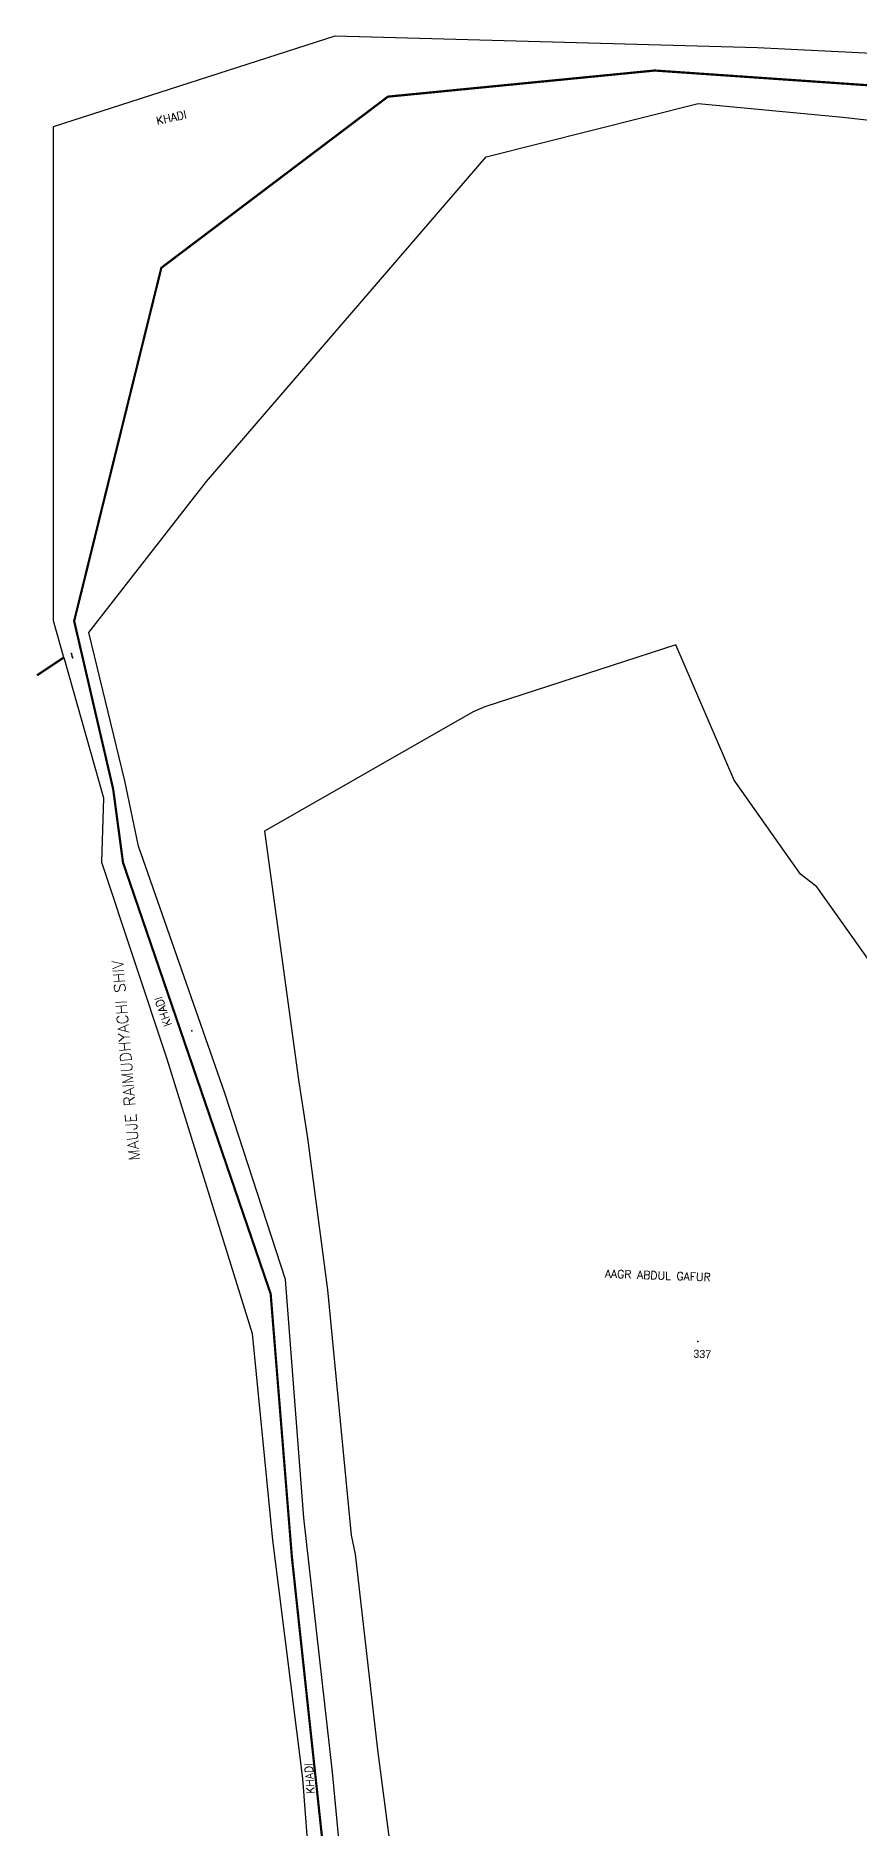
# Model space of a CAD drawing. Header units: metres. Extents: x 272249 to 276425, y 2131498 to 2137677.
# Drawn here: x 272249 to 273194, y 2135619 to 2137677 of the extents above; entities that cross this region are included whole.
import ezdxf

# ---------------------------------------------------------------- set-up
doc = ezdxf.new("R2010")
doc.units = ezdxf.units.M
doc.linetypes.add('DASHDOT', pattern=[1, 0.5, -0.25, 0, -0.25])
doc.linetypes.add('DIVIDE', pattern=[1.25, 0.5, -0.25, 0, -0.25, 0, -0.25])
for name, color, linetype in [('OFF', 1, 'Continuous'), ('POINT_PARCEL', 7, 'Continuous'), ('POLY_PARCEL', 6, 'Continuous'), ('POLY_WATER', 4, 'Continuous'), ('SYM_ARROW', 1, 'Continuous'), ('TEXT_MAPIN', 7, 'Continuous'), ('TEXT_MAPOUT', 7, 'Continuous'), ('TEXT_PARCEL', 7, 'Continuous'), ('V_BOUND_STREAM_LINE', 7, 'DASHDOT'), ('V_DIVIDE_LINE', 7, 'DIVIDE')]:
    doc.layers.add(name, color=color, linetype=linetype)
doc.styles.get("Standard").update_dxf_attribs({"font": 'simplex.shx'})
doc.styles.add('TEXT_MAP', font='')
doc.styles.get('TEXT_MAP').set_extended_font_data('Kruti Dev 050')

# ---------------------------------------------------------------- blocks, each defined once
blk = doc.blocks.new('RIVERARROW')
for points in [[(0, 0), (0.35, 0.17)], [(0, 0), (2.43, 0)], [(0, 0), (0.35, -0.17)], [(1.6, 0), (1.96, 0.17)], [(1.6, 0), (1.96, -0.17)], [(1.84, 0), (2.2, 0.17)], [(1.84, 0), (2.2, -0.17)], [(2.07, 0), (2.43, 0.17)], [(2.07, 0), (2.43, -0.17)]]:
    blk.add_lwpolyline(points)

msp = doc.modelspace()

# ---------------------------------------------------------------- linework, layer by layer
at = {"layer": 'OFF'}
msp.add_lwpolyline([(272280.9, 2136963), (272269.2, 2137005.2), (272269, 2137572.8), (272592.7, 2137676.7), (273077.6, 2137663.2), (273549.4, 2137640), (274506.3, 2137618.7), (274491, 2137570.5)], dxfattribs=at)
at = {"layer": 'POINT_PARCEL'}
for p in [(272395.5, 2136553.3), (272428, 2136534.4), (273009, 2136177.7)]:
    msp.add_point(p, dxfattribs=at)
at = {"layer": 'POLY_PARCEL'}
msp.add_lwpolyline([(273645.1, 2135784.3), (273616.5, 2135744.7), (273568.7, 2135774.9), (273470.7, 2135869.6), (273400.4, 2135936.1), (273393.7, 2135965.4), (273405.9, 2136036.7), (273450, 2136266.5), (273273.6, 2136514.9), (273270.2, 2136524.2), (273145.5, 2136699.7), (273127, 2136714.3), (273050.6, 2136822.4), (272983.8, 2136977.6), (272764.5, 2136906.3), (272750.9, 2136900.6), (272511.5, 2136763.8), (272550.5, 2136478.2), (272561, 2136411.2), (272583.6, 2136237), (272610.8, 2135955.5), (272615.7, 2135933.7), (272641, 2135709.1), (272677.2, 2135434.2)], dxfattribs=at)
at = {"layer": 'POLY_WATER'}
for points in [[(272643.3, 2135434.8), (272596.3, 2135602.9), (272596.5, 2135610.7), (272589.4, 2135683.2), (272556.6, 2135975.5), (272535.5, 2136248.9), (272465.9, 2136463), (272366.6, 2136746.5), (272351.2, 2136821.4), (272309.9, 2136991.9), (272444.7, 2137165.1), (272765.9, 2137538), (273009.3, 2137599.2), (273175.6, 2137583.4), (273510.5, 2137545.5)], [(272280.9, 2136963), (272326.5, 2136802), (272324.4, 2136727.9), (272399.4, 2136502.2), (272497.3, 2136187.1), (272520.5, 2135949.8), (272554.9, 2135676.1), (272560.5, 2135605.8), (272599.9, 2135468.8), (272620.4, 2135391.9), (272599.4, 2135390.4)]]:
    msp.add_lwpolyline(points, dxfattribs=at)
at = {"layer": 'V_BOUND_STREAM_LINE', "ltscale": 10, "const_width": 2.55}
msp.add_lwpolyline([(274491, 2137570.5), (273489.6, 2137600.3), (272959.5, 2137636.9), (272653.1, 2137606.9), (272393, 2137410.4), (272292.9, 2137004.9), (272337.7, 2136811.9), (272349, 2136727.6), (272518.5, 2136232.6), (272542.9, 2135930.1), (272578, 2135603.7), (272638, 2135392.2), (272651.2, 2135355.9)], dxfattribs=at)
at = {"layer": 'V_DIVIDE_LINE', "ltscale": 10, "const_width": 2.55}
msp.add_lwpolyline([(272280.9, 2136963), (272250.2, 2136942.6)], dxfattribs=at)

# ---------------------------------------------------------------- block references
at = {"layer": 'SYM_ARROW', "xscale": 2.523817393518995, "yscale": 2.523817393518995, "zscale": 2.523817393518995, "rotation": 286.6519263438993}
msp.add_blockref('RIVERARROW', (272289.4, 2136968.2), dxfattribs=at)

# ---------------------------------------------------------------- texts
at = {"layer": 'TEXT_MAPIN'}
for s, height, rotation, p in [('KHADI', 9.19, 12.5543, (272388.1, 2137574.5)), ('KHADI', 9.19, 108.8276, (272405, 2136541.2)), ('AAGR ABDUL GAFUR', 9.187, 357.9981, (272902, 2136251.2)), ('KHADI', 9.19, 94.0113, (272569, 2135658.7))]:
    msp.add_text(s, height=height, rotation=rotation, dxfattribs=at).set_placement(p)
at = {"layer": 'TEXT_MAPOUT'}
msp.add_text('MAUJE RAIMUDHYACHI SHIV', height=12.76, rotation=94.8456, dxfattribs=at).set_placement((272368.5, 2136385.9))
at = {"layer": 'TEXT_PARCEL', "style": 'TEXT_MAP'}
msp.add_text('337', height=9.19, rotation=357.9981, dxfattribs=at).set_placement((273003.7, 2136159.2))

doc.saveas('drawing.dxf')
